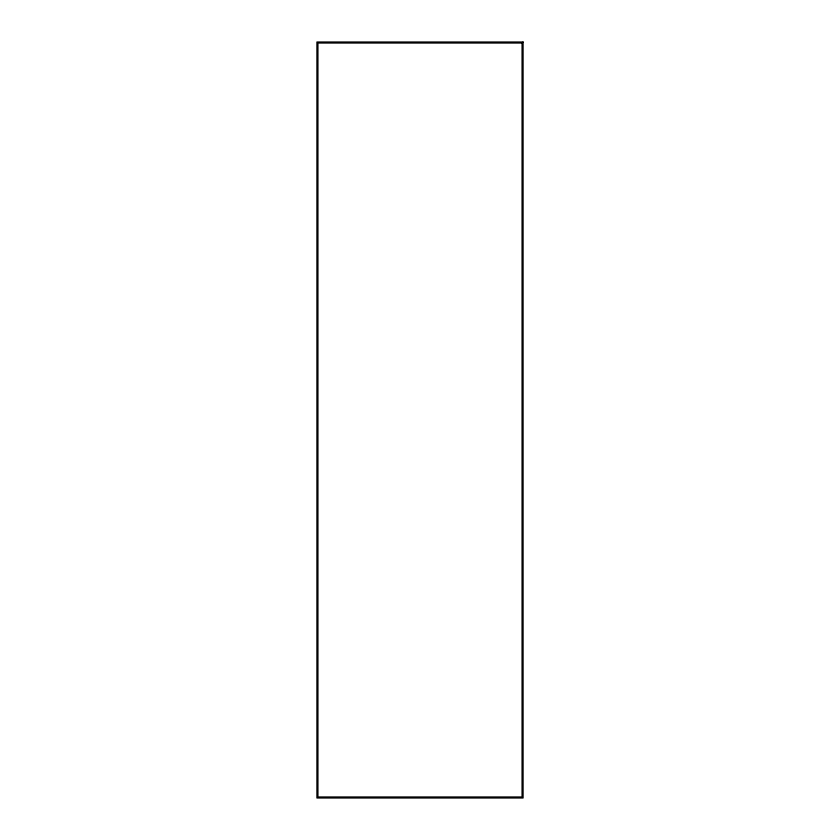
<?xml version="1.0" encoding="UTF-8"?>
<svg xmlns="http://www.w3.org/2000/svg" width="840" height="840" viewBox="0 0 840 840"><rect width="100%" height="100%" fill="white"/><g stroke="black" fill="none" stroke-linecap="round" stroke-linejoin="round"><path stroke-width="1.26" d="M523.089 42L316.911 42L316.911 798L523.089 798L523.089 42M522.06 43.029L317.94 43.029L317.94 796.971L522.06 796.971L522.06 43.029"/></g></svg>
